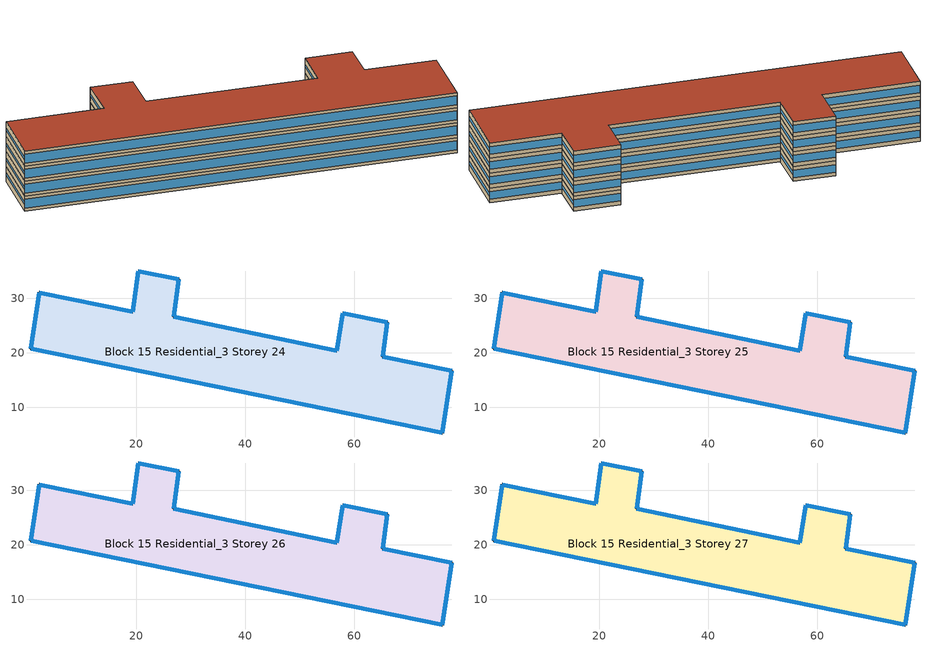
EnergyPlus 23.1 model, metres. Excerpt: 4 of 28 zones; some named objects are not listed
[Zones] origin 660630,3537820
Block 15 Residential_3 Storey 24
 floor outside (Project Floor): 66.11,25.65 65.26,19.31 77.87,16.74 76.16,5.29 0.67,20.74 2.21,31.08 19.38,27.57 20.4,35.02 27.79,33.47 26.86,26.58 56.83,20.4 57.86,27.29 z72
 wall outside (Project Wall): 0.67,20.74 76.16,5.29 77.87,16.74 65.26,19.31 66.11,25.65 57.86,27.29 56.83,20.4 26.86,26.58 27.79,33.47 20.4,35.02 19.38,27.57 2.21,31.08 0.67,20.74 z72:75
 window (Residential_south_window_construction): 0.71,20.73 76.13,5.3 z72.6:74.4
 window (Residential_east_window_construction): 76.17,5.3 77.87,16.73 / 65.26,19.32 66.11,25.64 / 26.86,26.59 27.79,33.47 z73.2:73.8
 window (Residential_north_window_construction): 77.87,16.74 65.27,19.31 / 66.1,25.65 57.86,27.29 / 56.82,20.4 26.88,26.58 / 27.79,33.47 20.4,35.02 / 19.37,27.58 2.22,31.07 z72.75:74.25
 window (Residential_west_window_construction): 57.86,27.29 56.83,20.4 / 20.39,35.02 19.38,27.58 / 2.21,31.07 0.67,20.74 z73.28:73.72
 roof outside (Project Ceiling): 76.16,5.29 77.87,16.74 65.26,19.31 66.11,25.65 57.86,27.29 56.83,20.4 26.86,26.58 27.79,33.47 20.4,35.02 19.38,27.57 2.21,31.08 0.67,20.74 z75
Block 15 Residential_3 Storey 25
 floor outside (Project Floor): 66.11,25.65 65.26,19.31 77.87,16.74 76.16,5.29 0.67,20.74 2.21,31.08 19.38,27.57 20.4,35.02 27.79,33.47 26.86,26.58 56.83,20.4 57.86,27.29 z75
 wall outside (Project Wall): 0.67,20.74 76.16,5.29 77.87,16.74 65.26,19.31 66.11,25.65 57.86,27.29 56.83,20.4 26.86,26.58 27.79,33.47 20.4,35.02 19.38,27.57 2.21,31.08 0.67,20.74 z75:78
 window (Residential_south_window_construction): 0.71,20.73 76.13,5.3 z75.6:77.4
 window (Residential_east_window_construction): 76.17,5.3 77.87,16.73 / 65.26,19.32 66.11,25.64 / 26.86,26.59 27.79,33.47 z76.2:76.8
 window (Residential_north_window_construction): 77.87,16.74 65.27,19.31 / 66.1,25.65 57.86,27.29 / 56.82,20.4 26.88,26.58 / 27.79,33.47 20.4,35.02 / 19.37,27.58 2.22,31.07 z75.75:77.25
 window (Residential_west_window_construction): 57.86,27.29 56.83,20.4 / 20.39,35.02 19.38,27.58 / 2.21,31.07 0.67,20.74 z76.28:76.72
 roof outside (Project Ceiling): 76.16,5.29 77.87,16.74 65.26,19.31 66.11,25.65 57.86,27.29 56.83,20.4 26.86,26.58 27.79,33.47 20.4,35.02 19.38,27.57 2.21,31.08 0.67,20.74 z78
Block 15 Residential_3 Storey 26
 floor outside (Project Floor): 66.11,25.65 65.26,19.31 77.87,16.74 76.16,5.29 0.67,20.74 2.21,31.08 19.38,27.57 20.4,35.02 27.79,33.47 26.86,26.58 56.83,20.4 57.86,27.29 z78
 wall outside (Project Wall): 0.67,20.74 76.16,5.29 77.87,16.74 65.26,19.31 66.11,25.65 57.86,27.29 56.83,20.4 26.86,26.58 27.79,33.47 20.4,35.02 19.38,27.57 2.21,31.08 0.67,20.74 z78:81
 window (Residential_south_window_construction): 0.71,20.73 76.13,5.3 z78.6:80.4
 window (Residential_east_window_construction): 76.17,5.3 77.87,16.73 / 65.26,19.32 66.11,25.64 / 26.86,26.59 27.79,33.47 z79.2:79.8
 window (Residential_north_window_construction): 77.87,16.74 65.27,19.31 / 66.1,25.65 57.86,27.29 / 56.82,20.4 26.88,26.58 / 27.79,33.47 20.4,35.02 / 19.37,27.58 2.22,31.07 z78.75:80.25
 window (Residential_west_window_construction): 57.86,27.29 56.83,20.4 / 20.39,35.02 19.38,27.58 / 2.21,31.07 0.67,20.74 z79.28:79.72
 roof outside (Project Ceiling): 76.16,5.29 77.87,16.74 65.26,19.31 66.11,25.65 57.86,27.29 56.83,20.4 26.86,26.58 27.79,33.47 20.4,35.02 19.38,27.57 2.21,31.08 0.67,20.74 z81
Block 15 Residential_3 Storey 27
 floor outside (Project Floor): 66.11,25.65 65.26,19.31 77.87,16.74 76.16,5.29 0.67,20.74 2.21,31.08 19.38,27.57 20.4,35.02 27.79,33.47 26.86,26.58 56.83,20.4 57.86,27.29 z81
 wall outside (Project Wall): 0.67,20.74 76.16,5.29 77.87,16.74 65.26,19.31 66.11,25.65 57.86,27.29 56.83,20.4 26.86,26.58 27.79,33.47 20.4,35.02 19.38,27.57 2.21,31.08 0.67,20.74 z81:84
 window (Residential_south_window_construction): 0.71,20.73 76.13,5.3 z81.6:83.4
 window (Residential_east_window_construction): 76.17,5.3 77.87,16.73 / 65.26,19.32 66.11,25.64 / 26.86,26.59 27.79,33.47 z82.2:82.8
 window (Residential_north_window_construction): 77.87,16.74 65.27,19.31 / 66.1,25.65 57.86,27.29 / 56.82,20.4 26.88,26.58 / 27.79,33.47 20.4,35.02 / 19.37,27.58 2.22,31.07 z81.75:83.25
 window (Residential_west_window_construction): 57.86,27.29 56.83,20.4 / 20.39,35.02 19.38,27.58 / 2.21,31.07 0.67,20.74 z82.28:82.72
 roof outside (Project Flat Roof): 76.16,5.29 77.87,16.74 65.26,19.31 66.11,25.65 57.86,27.29 56.83,20.4 26.86,26.58 27.79,33.47 20.4,35.02 19.38,27.57 2.21,31.08 0.67,20.74 z84
[Building]
Building_1: North Axis=0; Terrain=City; Loads Convergence Tolerance Value=0.04; Temperature Convergence Tolerance Value=0.4; Solar Distribution=FullExterior; Maximum Number of Warmup Days=25; Minimum Number of Warmup Days=6
[Site:Location]
CHN Design_Conditions: Latitude=30; Longitude=114; Time Zone=8; Elevation=12
[SIZINGPERIOD:DESIGNDAY] Day of Month=21; DryBulb Temperature Range Modifier Type=DefaultMultipliers; Humidity Condition Type=Wetbulb; Barometric Pressure=101181; Rain Indicator=No; Snow Indicator=No; Daylight Saving Time Indicator=No; Sky Clearness=0; Begin Environment Reset Mode=FullResetAtBeginEnvironment
Name | Month | Day Type | Maximum DryBulb Temperature | Daily DryBulb Temperature Range | Wetbulb or DewPoint at Maximum DryBulb | Wind Speed | Wind Direction | Solar Model Indicator | ASHRAE Clear Sky Optical Depth for Beam Irradiance taub | ASHRAE Clear Sky Optical Depth for Diffuse Irradiance taud
Ann Htg 99.6% Condns DB | 1 | WinterDesignDay | -10 | 0 | -4.8 | 1 | 340 | ASHRAEClearSky | 0 | 0
Ann Clg .4% Condns DB=>MWB | 7 | SummerDesignDay | 40 | 6.6 | 27.1 | 3.5 | 220 | ASHRAETau | 0.781 | 1.413
[MATERIAL]
DefaultMaterial: Roughness=Rough; Thickness=0.1; Conductivity=0.1; Density=1000; Specific Heat=1000; Thermal Absorptance=0.9; Solar Absorptance=0.7; Visible Absorptance=0.7
[WINDOWMATERIAL:SIMPLEGLAZINGSYSTEM] UFactor=1.5; Solar Heat Gain Coefficient=0.4; Visible Transmittance=0.6
Residential_east_window; Residential_south_window; Residential_west_window; Residential_north_window
[CONSTRUCTION]
Project Wall; Project Floor; Project Flat Roof; Project Ceiling: DefaultMaterial
Residential_east_window_construction: Residential_east_window
Residential_south_window_construction: Residential_south_window
Residential_west_window_construction: Residential_west_window
Residential_north_window_construction: Residential_north_window
[SPACE] Ceiling Height=autocalculate; Volume=autocalculate; Floor Area=autocalculate; Space Type=Residential
Name | Zone
Block 15 Residential_3 Storey 24_space | Block 15 Residential_3 Storey 24
Block 15 Residential_3 Storey 25_space | Block 15 Residential_3 Storey 25
Block 15 Residential_3 Storey 26_space | Block 15 Residential_3 Storey 26
Block 15 Residential_3 Storey 27_space | Block 15 Residential_3 Storey 27
[SPACELIST]
Residential: Block 15 Residential_3 Storey 0_space, Block 15 Residential_3 Storey 1_space, Block 15 Residential_3 Storey 2_space, Block 15 Residential_3 Storey 3_space, Block 15 Residential_3 Storey 4_space, Block 15 Residential_3 Storey 5_space, Block 15 Residential_3 Storey 6_space, Block 15 Residential_3 Storey 7_space, Block 15 Residential_3 Storey 8_space, Block 15 Residential_3 Storey 9_space, Block 15 Residential_3 Storey 10_space, Block 15 Residential_3 Storey 11_space, Block 15 Residential_3 Storey 12_space, Block 15 Residential_3 Storey 13_space, Block 15 Residential_3 Storey 14_space, Block 15 Residential_3 Storey 15_space, Block 15 Residential_3 Storey 16_space, Block 15 Residential_3 Storey 17_space, Block 15 Residential_3 Storey 18_space, Block 15 Residential_3 Storey 19_space, Block 15 Residential_3 Storey 20_space, Block 15 Residential_3 Storey 21_space, Block 15 Residential_3 Storey 22_space, Block 15 Residential_3 Storey 23_space, Block 15 Residential_3 Storey 24_space, Block 15 Residential_3 Storey 25_space, Block 15 Residential_3 Storey 26_space, Block 15 Residential_3 Storey 27_space
[ZONE] Type=1; Multiplier=1; Ceiling Height=autocalculate; Volume=autocalculate; Floor Area=autocalculate; Part of Total Floor Area=Yes
Block 15 Residential_3 Storey 24; Block 15 Residential_3 Storey 25; Block 15 Residential_3 Storey 26; Block 15 Residential_3 Storey 27
[PEOPLE]
People_for_residential: Zone or ZoneList or Space or SpaceList=Residential; Number of People Schedule=SeasonalSchedule_Schedule_residential_people; Number of People Calculation Method=People/Area; People per Floor Area=0.04; Fraction Radiant=0.3; Sensible Heat Fraction=autocalculate; Activity Level Schedule=SeasonalSchedule_Schedule_residential_activity; Carbon Dioxide Generation Rate=3.82e-08; Enable ASHRAE 55 Comfort Warnings=No; Mean Radiant Temperature Calculation Type=ZoneAveraged; Clothing Insulation Calculation Method=ClothingInsulationSchedule; Cold Stress Temperature Threshold=15.56; Heat Stress Temperature Threshold=30
[LIGHTS]
Light_for_residential: Zone or ZoneList or Space or SpaceList=Residential; Schedule=SeasonalSchedule_residential_lighting; Design Level Calculation Method=Watts/Area; Watts per Zone Floor Area=5; Return Air Fraction=0; Fraction Radiant=0.32; Fraction Visible=0.25; Fraction Replaceable=1; EndUse Subcategory=General; Return Air Fraction Calculated from Plenum Temperature=No; Return Air Fraction Function of Plenum Temperature Coefficient 1=0; Return Air Fraction Function of Plenum Temperature Coefficient 2=0
[ELECTRICEQUIPMENT]
Equipment_for_residential: Zone or ZoneList or Space or SpaceList=Residential; Schedule=SeasonalSchedule_Schedule_residential_equipment; Design Level Calculation Method=Watts/Area; Watts per Zone Floor Area=3.8; Fraction Latent=0; Fraction Radiant=0; Fraction Lost=0; EndUse Subcategory=Electric Equipment
[DAYLIGHTING:CONTROLS] Illuminance Setpoint at Reference Point 1=300
Name | Zone or Space | Glare Calculation Daylighting Reference Point | Daylighting Reference Point 1
Dlight_Block 15 Residential_3 Storey 24 | Block 15 Residential_3 Storey 24 | Rpoint_Block 15 Residential_3 Storey 24 | Rpoint_Block 15 Residential_3 Storey 24
Dlight_Block 15 Residential_3 Storey 25 | Block 15 Residential_3 Storey 25 | Rpoint_Block 15 Residential_3 Storey 25 | Rpoint_Block 15 Residential_3 Storey 25
Dlight_Block 15 Residential_3 Storey 26 | Block 15 Residential_3 Storey 26 | Rpoint_Block 15 Residential_3 Storey 26 | Rpoint_Block 15 Residential_3 Storey 26
Dlight_Block 15 Residential_3 Storey 27 | Block 15 Residential_3 Storey 27 | Rpoint_Block 15 Residential_3 Storey 27 | Rpoint_Block 15 Residential_3 Storey 27
[HVACTEMPLATE:ZONE:IDEALLOADSAIRSYSTEM] Template Thermostat=Thermostat_for_residential; Maximum Heating Supply Air Temperature=50; Minimum Cooling Supply Air Temperature=13; Maximum Heating Supply Air Humidity Ratio=0.0156; Minimum Cooling Supply Air Humidity Ratio=0.0077; Heating Limit=NoLimit; Cooling Limit=NoLimit; Dehumidification Control Type=ConstantSensibleHeatRatio; Cooling Sensible Heat Ratio=0.7; Dehumidification Setpoint=60; Humidification Control Type=None; Humidification Setpoint=30; Outdoor Air Method=DetailedSpecification; Outdoor Air Flow Rate per Person=0.00944; Outdoor Air Flow Rate per Zone Floor Area=0; Outdoor Air Flow Rate per Zone=0; Design Specification Outdoor Air Object=Ventilation_for_residential; Demand Controlled Ventilation Type=None; Outdoor Air Economizer Type=NoEconomizer; Heat Recovery Type=None; Sensible Heat Recovery Effectiveness=0.7; Latent Heat Recovery Effectiveness=0.65
Block 15 Residential_3 Storey 24; Block 15 Residential_3 Storey 25; Block 15 Residential_3 Storey 26; Block 15 Residential_3 Storey 27
[DESIGNSPECIFICATION:OUTDOORAIR]
Ventilation_for_residential: Outdoor Air Method=Flow/Person; Outdoor Air Flow per Person=0.00833333; Outdoor Air Flow per Zone Floor Area=0; Outdoor Air Flow per Zone=0; Outdoor Air Flow Air Changes per Hour=0
[SCHEDULE:DAY:HOURLY]
Schedule_residential_lighting_weekday_hourly; Schedule_residential_lighting_holiday_hourly: 0.1, 0.1, 0.1, 0.1, 0.1, 0.8, 0.5, 0, 0, 0, 0, 0, 0, 0, 0, 0, 0, 0, 1, 1, 1, 1, 0.1, 0.1
Schedule_residential_equipment_weekday_hourly: 0.2, 0.2, 0.2, 0.2, 0.2, 0.2, 0.8, 0.8, 0.6, 0.6, 0.8, 0.8, 0.8, 0.5, 0.5, 0.5, 0.6, 0.9, 0.9, 0.9, 0.9, 0.9, 0.2, 0.2
Schedule_residential_equipment_holiday_hourly: 0.2, 0.2, 0.2, 0.2, 0.2, 0.2, 0.75, 1, 0.5, 0.3, 0.5, 0.8, 0.5, 0.25, 0.25, 0.25, 0.25, 0.5, 0.9, 0.8, 0.75, 0.5, 0.2, 0.2
Schedule_residential_people_weekday_hourly: 1, 1, 1, 1, 1, 1, 0.5, 0.5, 0, 0, 0, 0, 0, 0, 0, 0, 0, 0, 0, 0, 0.5, 1, 1, 1
Schedule_residential_people_holiday_hourly: 0.5, 0.5, 0.5, 0.5, 0.5, 0.5, 0.5, 0.5, 0.5, 0.5, 0.5, 0.5, 0.5, 0.5, 0.5, 0.5, 0.5, 0.5, 0.5, 0.5, 0.5, 0.5, 0.5, 0.5
Schedule_residential_activity_weekday_hourly; Schedule_residential_activity_holiday_hourly: 108, 108, 108, 108, 108, 108, 108, 108, 108, 108, 108, 108, 108, 108, 108, 108, 108, 108, 108, 108, 108, 108, 108, 108
[SCHEDULE:WEEK:DAILY]
Schedule_residential_lighting_weekly: Schedule_residential_lighting_holiday_hourly, Schedule_residential_lighting_weekday_hourly, Schedule_residential_lighting_weekday_hourly, Schedule_residential_lighting_weekday_hourly, Schedule_residential_lighting_weekday_hourly, Schedule_residential_lighting_weekday_hourly, Schedule_residential_lighting_holiday_hourly, Schedule_residential_lighting_holiday_hourly, Schedule_residential_lighting_weekday_hourly, Schedule_residential_lighting_weekday_hourly, Schedule_residential_lighting_holiday_hourly, Schedule_residential_lighting_holiday_hourly
Schedule_residential_equipment_weekly: Schedule_residential_equipment_holiday_hourly, Schedule_residential_equipment_weekday_hourly, Schedule_residential_equipment_weekday_hourly, Schedule_residential_equipment_weekday_hourly, Schedule_residential_equipment_weekday_hourly, Schedule_residential_equipment_weekday_hourly, Schedule_residential_equipment_holiday_hourly, Schedule_residential_equipment_holiday_hourly, Schedule_residential_equipment_weekday_hourly, Schedule_residential_equipment_weekday_hourly, Schedule_residential_equipment_holiday_hourly, Schedule_residential_equipment_holiday_hourly
Schedule_residential_people_weekly: Schedule_residential_people_holiday_hourly, Schedule_residential_people_weekday_hourly, Schedule_residential_people_weekday_hourly, Schedule_residential_people_weekday_hourly, Schedule_residential_people_weekday_hourly, Schedule_residential_people_weekday_hourly, Schedule_residential_people_holiday_hourly, Schedule_residential_people_holiday_hourly, Schedule_residential_people_weekday_hourly, Schedule_residential_people_weekday_hourly, Schedule_residential_people_holiday_hourly, Schedule_residential_people_holiday_hourly
Schedule_residential_activity_weekly: Schedule_residential_activity_holiday_hourly, Schedule_residential_activity_weekday_hourly, Schedule_residential_activity_weekday_hourly, Schedule_residential_activity_weekday_hourly, Schedule_residential_activity_weekday_hourly, Schedule_residential_activity_weekday_hourly, Schedule_residential_activity_holiday_hourly, Schedule_residential_activity_holiday_hourly, Schedule_residential_activity_weekday_hourly, Schedule_residential_activity_weekday_hourly, Schedule_residential_activity_holiday_hourly, Schedule_residential_activity_holiday_hourly
[SCHEDULE:YEAR]
SeasonalSchedule_residential_lighting: Schedule_residential_lighting_weekly, 1, 1, 12, 31
SeasonalSchedule_Schedule_residential_equipment: Schedule_residential_equipment_weekly, 1, 1, 12, 31
SeasonalSchedule_Schedule_residential_people: Schedule_residential_people_weekly, 1, 1, 12, 31
SeasonalSchedule_Schedule_residential_activity: Schedule_residential_activity_weekly, 1, 1, 12, 31
